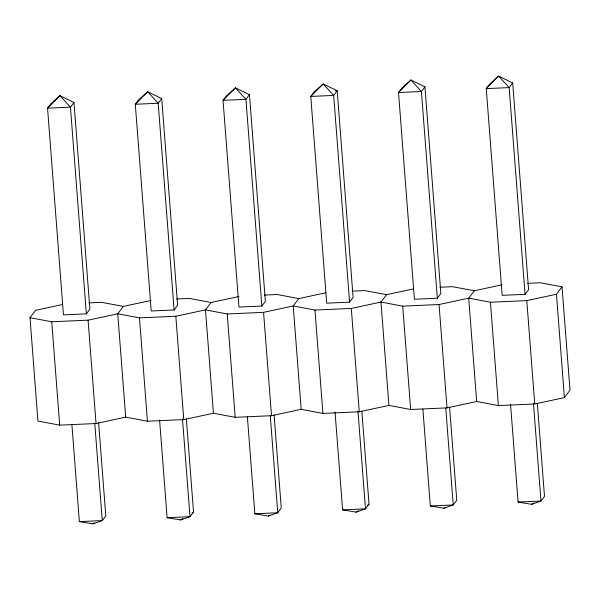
<?xml version="1.0" encoding="UTF-8"?>
<svg xmlns="http://www.w3.org/2000/svg" width="600" height="600" viewBox="0 0 600 600"><rect width="100%" height="100%" fill="white"/><g stroke="black" fill="none" stroke-linecap="round" stroke-linejoin="round"><path stroke-width="0.9" d="M73.98 102.495L70.448 107.153L86.355 313.868L63.457 314.895L47.55 108.172L51.082 103.515L59.955 95.685L73.98 102.495L89.88 309.218L86.355 313.868M161.715 98.587L158.19 103.245L174.097 309.96L151.2 310.98L135.292 104.265L138.817 99.608L147.69 91.778L161.715 98.587L177.623 305.303L174.097 309.96M527.588 283.343L540.308 282.772L562.05 286.853L570 390.21L564.398 397.605L534.743 403.972L498.397 405.592L476.662 401.513L447 407.88L410.655 409.5L388.92 405.42L359.257 411.795L322.913 413.415L301.178 409.335L271.515 415.702L235.178 417.322L213.435 413.243L183.78 419.61L147.435 421.23L125.692 417.15L96.038 423.525L59.693 425.145L37.95 421.065L30 317.7L35.602 310.312L62.565 304.522M249.458 94.68L245.933 99.33L261.84 306.053L238.942 307.072L223.035 100.35L226.56 95.7L235.433 87.863L249.458 94.68L265.365 301.395L261.84 306.053M151.2 300.42L123.337 306.405L117.743 313.793L88.08 320.16L51.742 321.78L30 317.7M238.942 296.513L211.08 302.498L205.485 309.885L175.822 316.252L139.477 317.873L117.743 313.793L125.692 417.15M424.942 86.858L421.418 91.515L437.317 298.23L414.42 299.25L398.52 92.535L402.045 87.877L410.918 80.047L424.942 86.858L440.85 293.572L437.317 298.23M325.785 292.793L298.822 298.582L293.22 305.97L263.565 312.345L227.22 313.965L205.485 309.885L213.435 413.243M512.685 82.95L509.153 87.6L525.06 294.322L502.162 295.343L486.255 88.62L489.787 83.97L498.66 76.133L512.685 82.95L528.592 289.665L525.06 294.322M349.575 302.145L353.108 297.487L337.2 90.765L323.175 83.955L314.303 91.785L310.778 96.442L326.685 303.165L349.575 302.145L333.675 95.422L323.175 83.955L310.778 96.442L333.675 95.422L337.2 90.765L335.37 90.847M186.368 418.905L193.53 512.025L190.005 516.683L180.667 519.952L167.108 517.702L159.585 419.925M413.528 288.885L386.565 294.675L380.962 302.062L351.308 308.43L314.962 310.05L293.22 305.97L301.178 409.335M502.17 284.782L474.308 290.767L468.705 298.155L439.05 304.522L402.705 306.142L380.962 302.062L388.92 405.42M361.845 411.09L369.015 504.202L365.483 508.86L356.153 512.138L342.585 509.88L335.062 412.11M476.662 401.513L468.705 298.155L490.447 302.235L526.793 300.615L556.447 294.24L562.05 286.853M71.91 424.77L79.365 521.61L92.933 523.868L94.44 522.93M180.667 519.952L182.94 518.558M192.015 512.955L193.53 512.025M247.395 416.947L254.85 513.787L268.41 516.045L269.925 515.115M356.153 512.138L358.425 510.735M367.5 505.14L369.015 504.202M422.88 409.132L430.327 505.972L443.895 508.222L445.41 507.293M510.548 404.287L518.07 502.058L531.638 504.315L533.903 502.912M92.933 523.868L102.262 520.59L105.788 515.933L98.625 422.82M268.41 516.045L277.74 512.768L281.272 508.118L274.11 414.998M443.895 508.222L453.225 504.952L456.757 500.295L449.588 407.175M531.638 504.315L540.967 501.037L544.493 496.388L537.33 403.268M88.883 302.888L101.602 302.325L123.337 306.405M176.625 298.98L189.345 298.418L211.08 302.498M264.36 295.072L277.087 294.502L298.822 298.582M352.103 291.157L364.822 290.595L386.565 294.675M439.845 287.25L452.565 286.688L474.308 290.767M79.365 521.61L102.262 520.59L94.808 423.75M167.108 517.702L190.005 516.683L182.483 418.905M254.85 513.787L277.74 512.768L270.293 415.928M342.585 509.88L365.483 508.86L357.96 411.09M430.327 505.972L453.225 504.952L445.778 408.105M518.07 502.058L540.967 501.037L533.445 403.268M556.447 294.24L564.398 397.605M526.793 300.615L534.743 403.972M490.447 302.235L498.397 405.592M439.05 304.522L447 407.88M402.705 306.142L410.655 409.5M351.308 308.43L359.257 411.795M314.962 310.05L322.913 413.415M263.565 312.345L271.515 415.702M227.22 313.965L235.178 417.322M175.822 316.252L183.78 419.61M139.477 317.873L147.435 421.23M88.08 320.16L96.038 423.525M51.742 321.78L59.693 425.145M59.955 95.685L47.55 108.172L70.448 107.153L59.955 95.685M147.69 91.778L135.292 104.265L158.19 103.245L147.69 91.778M235.433 87.863L223.035 100.35L245.933 99.33L235.433 87.863M410.918 80.047L398.52 92.535L421.418 91.515L410.918 80.047M498.66 76.133L486.255 88.62L509.153 87.6L498.66 76.133"/></g></svg>
